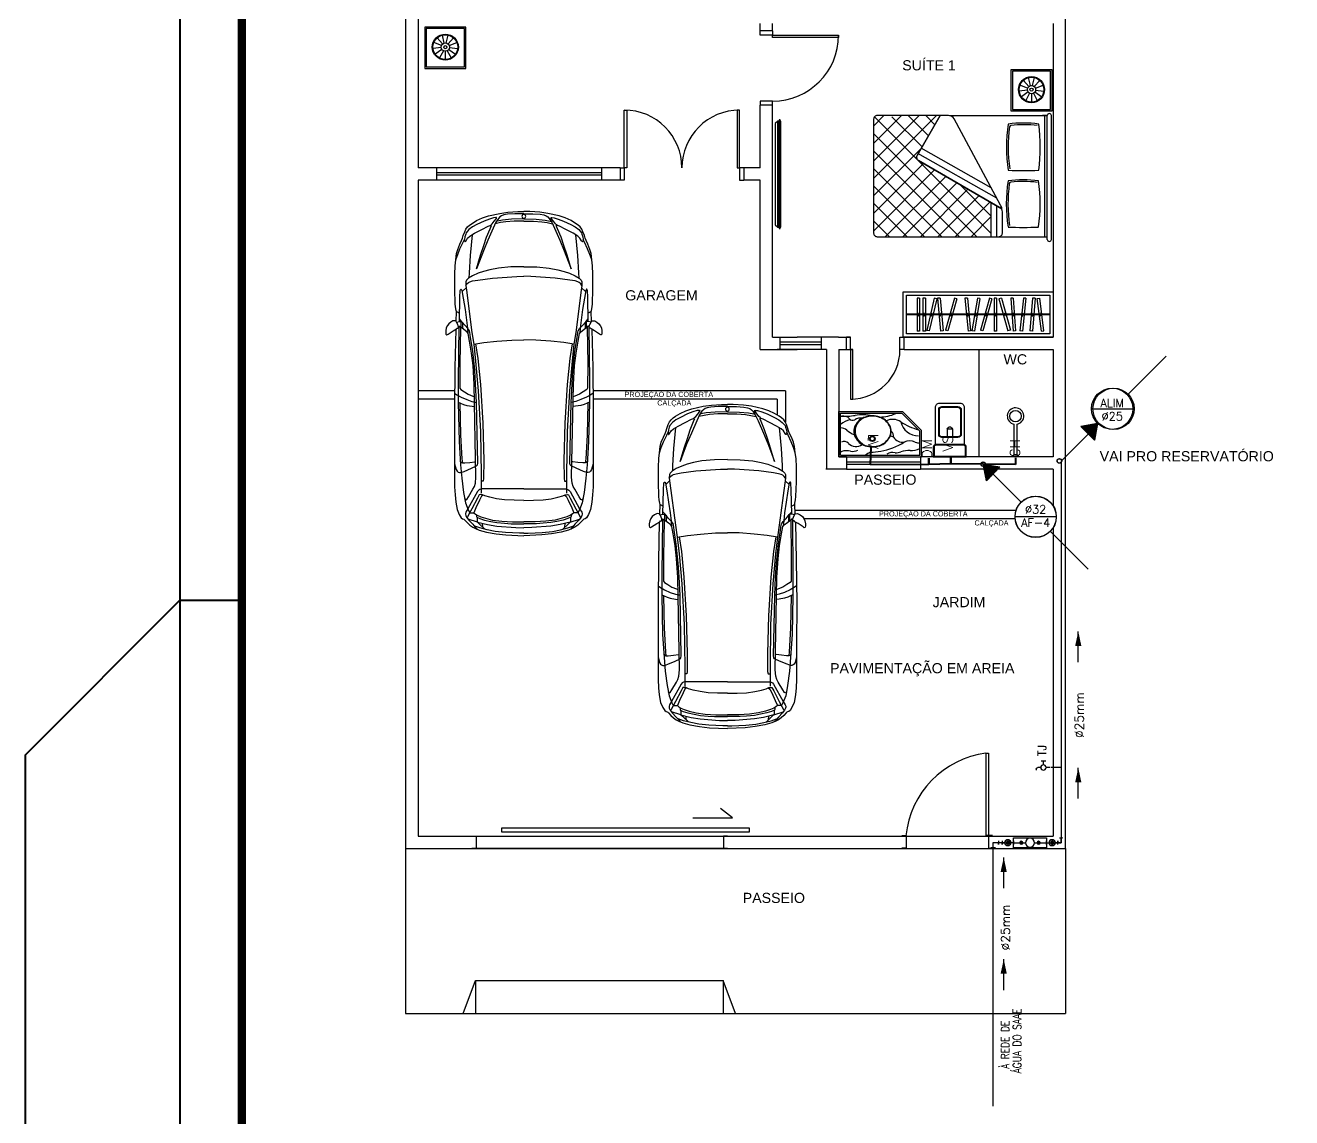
# Model space of a CAD drawing. Header units: millimetres. Extents: x 4595 to 4915, y 2085 to 2243.
# Drawn here: x 4701.92 to 4717.28, y 2183.86 to 2197.1 of the extents above; entities that cross this region are included whole.
import ezdxf
from ezdxf.enums import TextEntityAlignment as Align

# ---------------------------------------------------------------- set-up
doc = ezdxf.new("R2010")
doc.units = ezdxf.units.MM
doc.header["$LTSCALE"] = 0.8
for name, color, linetype in [('02', 2, 'Continuous'), ('CONEXAO_AG_FRIA', 3, 'Continuous'), ('CONEXAO_ESGOTO', 7, 'Continuous'), ('CONEXÃO_HIDRÁULICA', 2, 'Continuous'), ('DIVERSOS', 4, 'Continuous'), ('HATCH', 8, 'Continuous'), ('MOVEIS', 7, 'Continuous'), ('parede', 2, 'Continuous'), ('PORTAS', 3, 'Continuous'), ('SIMBOLOS_AGUA', 3, 'Continuous'), ('texto pequeno', 3, 'Continuous'), ('TEXTO2', 3, 'Continuous'), ('TUBULAÇÃO_HIDRÁULICA', 5, 'Continuous'), ('TXT_0', 7, 'Continuous')]:
    doc.layers.add(name, color=color, linetype=linetype)
doc.styles.add('ADITIVOCAD', font='ROMANS.shx')
doc.styles.add('ROMANS', font='romans', dxfattribs={"height": 0.1})
doc.styles.add('SANSSERIF', font='sas_____.pfb', dxfattribs={"height": 1})
doc.styles.get("Standard").update_dxf_attribs({"font": 'txt.shx', "height": 0.12})

# ---------------------------------------------------------------- blocks, each defined once
blk = doc.blocks.new('top')
for points in [[(1325, 824), (1323, 846), (1324, 860), (1338, 884), (1359, 910), (1382, 927), (1410, 940), (1446, 947), (1473, 947), (1486, 944), (1493, 938), (1495, 932), (1484, 918), (1445, 857), (1421, 817), (1412, 810), (1411, 799), (1408, 796), (1399, 793), (1385, 795), (1367, 802), (1339, 815), (1325, 824)], [(586, 823), (509, 815), (457, 801), (396, 776), (351, 755), (321, 742), (291, 734), (244, 717), (212, 702), (186, 683), (163, 658), (142, 628), (109, 573), (76, 503), (52, 430), (22, 292), (8, 194), (0, 72), (0, 0)], [(1331, 820), (1211, 816), (1197, 819), (1155, 828), (1117, 832), (939, 837), (759, 837), (655, 833), (586, 823), (521, 802), (451, 774), (371, 736), (336, 719), (363, 715), (365, 710), (352, 701), (320, 681), (296, 654), (262, 597), (217, 511), (178, 434), (168, 410), (159, 397), (147, 383), (117, 360), (83, 332), (78, 331), (70, 333), (72, 340), (74, 366), (91, 417), (115, 482), (156, 570), (186, 623), (218, 666), (255, 699), (275, 705), (306, 715), (336, 719)], [(1330, 782), (1035, 775), (956, 770), (941, 765), (941, 759), (955, 751), (1047, 734), (1186, 712), (1314, 694), (1411, 683)], [(1211, 816), (1232, 780)], [(3058, 839), (3127, 822), (3147, 810), (3158, 797), (3163, 782), (3163, 764), (3150, 723), (3112, 633), (3083, 572), (3070, 563), (3049, 559), (2315, 574), (2089, 585), (1924, 596), (1693, 620), (1524, 645), (1461, 653), (1445, 659), (1418, 677), (1381, 712), (1336, 750), (1300, 781)], [(1339, 815), (1330, 782), (1333, 759)], [(1388, 788), (2056, 795), (2315, 795), (2787, 785), (3068, 766), (3233, 753), (3407, 731), (3532, 707), (3617, 674), (3651, 656), (3651, 606)], [(1388, 794), (1389, 778), (1393, 774), (1406, 768)], [(3484, 716), (3493, 709), (3495, 700), (3491, 692), (3459, 672), (3365, 617), (3333, 599), (3293, 588), (3218, 580), (2097, 601), (1867, 616), (1715, 634), (1569, 657), (1478, 674), (1460, 687), (1426, 732), (1406, 759), (1406, 768), (1844, 775), (2141, 774), (2157, 763), (2184, 720), (2214, 673), (2237, 618), (2244, 599)], [(1427, 826), (1890, 835), (2404, 841), (2914, 839), (3336, 839), (3434, 834), (3521, 826), (3612, 809), (3673, 783), (3711, 760), (3724, 744), (3727, 729), (3731, 722), (3739, 714), (3772, 684), (3801, 653), (3825, 619), (3841, 588), (3861, 540), (3886, 454), (3906, 337), (3920, 217), (3930, 0)], [(2199, 839), (2220, 811), (2249, 761), (2278, 693), (2300, 630), (2310, 590), (2315, 574)], [(2308, 795), (2322, 766), (2337, 732), (2349, 692), (2360, 627), (2363, 596)], [(2318, 775), (2711, 766), (2998, 750), (3047, 745)], [(3031, 768), (3042, 757), (3047, 745), (3047, 717), (3040, 655), (3032, 593), (3030, 584)], [(281, 628), (533, 652), (740, 664), (805, 666)], [(668, 0), (671, 156), (684, 308), (704, 411), (725, 489), (747, 552), (777, 621), (808, 671), (832, 695), (849, 703), (894, 704), (953, 697), (1464, 630), (1608, 608), (1588, 484), (1572, 326), (1557, 144), (1555, 0)], [(894, 704), (875, 690), (858, 671), (849, 653), (840, 621), (830, 559), (806, 381), (785, 85), (783, 0)], [(924, 700), (970, 748)], [(1406, 759), (1326, 759)], [(1344, 743), (1417, 743)], [(1411, 683), (1473, 678)], [(3362, 0), (3362, 515), (3367, 533), (3375, 547), (3393, 561), (3603, 677), (3643, 702), (3658, 707), (3668, 707), (3683, 705), (3706, 694), (3737, 669), (3790, 620), (3820, 594), (3839, 578), (3849, 569)], [(3501, 0), (3500, 118), (3495, 233), (3482, 331), (3462, 414), (3447, 471), (3432, 503), (3430, 528), (3433, 541), (3473, 562), (3603, 629), (3660, 661), (3698, 680), (3714, 688)], [(3763, 563), (3728, 676)], [(25, 0), (26, 110), (32, 200), (39, 244), (50, 271), (64, 291), (83, 308), (127, 339), (200, 372), (347, 437), (475, 490), (601, 539), (692, 572), (528, 524), (412, 485), (308, 451), (207, 409), (169, 393)], [(1604, 586), (1782, 558), (2094, 526), (2563, 499), (3018, 486), (3236, 488), (3267, 493), (3267, 517)], [(1608, 608), (1811, 585), (2174, 552), (2667, 524), (3185, 517), (3415, 517)], [(3436, 495), (3450, 514), (3498, 538), (3590, 581), (3651, 606), (3666, 587), (3682, 564), (3700, 522), (3718, 464), (3739, 378), (3753, 268), (3762, 138), (3762, 0)], [(3674, 576), (3698, 574), (3705, 571), (3722, 535), (3740, 478), (3755, 402), (3770, 327), (3779, 233), (3784, 155), (3784, 0)], [(3707, 566), (3748, 566), (3763, 563), (3781, 545), (3849, 473)], [(3763, 563), (3795, 440), (3812, 328), (3830, 96), (3832, 0)], [(3824, 499), (3779, 501)], [(3897, 0), (3897, 54), (3890, 224), (3877, 346), (3856, 444), (3834, 532), (3813, 595), (3810, 603)], [(88, 0), (93, 149), (103, 258), (114, 320), (119, 334)], [(114, 0), (115, 116), (122, 218), (132, 283), (147, 348)], [(586, -823), (509, -815), (457, -801), (396, -776), (351, -755), (321, -742), (291, -734), (244, -717), (212, -702), (186, -683), (163, -658), (142, -628), (109, -573), (76, -503), (52, -430), (22, -292), (8, -194), (0, -72), (0, 0)], [(25, 0), (26, -110), (32, -200), (39, -244), (50, -271), (64, -291), (83, -308), (127, -339), (200, -372), (347, -437), (475, -490), (601, -539), (692, -572), (528, -524), (412, -485), (308, -451), (207, -409), (169, -393)], [(88, 0), (93, -149), (103, -258), (114, -320), (119, -334)], [(114, 0), (115, -116), (122, -218), (132, -283), (147, -348)], [(668, 0), (671, -156), (684, -308), (704, -411), (725, -489), (747, -552), (777, -621), (808, -671), (832, -695), (849, -703), (894, -704), (953, -697), (1464, -630), (1608, -608), (1588, -484), (1572, -326), (1557, -144), (1555, 0)], [(894, -704), (875, -690), (858, -671), (849, -653), (840, -621), (830, -559), (806, -381), (785, -85), (783, 0)], [(1427, -826), (1890, -835), (2404, -841), (2914, -839), (3336, -839), (3434, -834), (3521, -826), (3612, -809), (3673, -783), (3711, -760), (3724, -744), (3727, -729), (3731, -722), (3739, -714), (3772, -684), (3801, -653), (3825, -619), (3841, -588), (3861, -540), (3886, -454), (3906, -337), (3920, -217), (3930, 0)], [(3362, 0), (3362, -515), (3367, -533), (3375, -547), (3393, -561), (3603, -677), (3643, -702), (3658, -707), (3668, -707), (3683, -705), (3706, -694), (3737, -669), (3790, -620), (3820, -594), (3839, -578), (3849, -569)], [(3501, 0), (3500, -118), (3495, -233), (3482, -331), (3462, -414), (3447, -471), (3432, -503), (3430, -528), (3433, -541), (3473, -562), (3603, -629), (3660, -661), (3698, -680), (3714, -688)], [(3436, -495), (3450, -514), (3498, -538), (3590, -581), (3651, -606), (3666, -587), (3682, -564), (3700, -522), (3718, -464), (3739, -378), (3753, -268), (3762, -138), (3762, 0)], [(3674, -576), (3698, -574), (3705, -571), (3722, -535), (3740, -478), (3755, -402), (3770, -327), (3779, -233), (3784, -155), (3784, 0)], [(3763, -563), (3795, -440), (3812, -328), (3830, -96), (3832, 0)], [(3897, 0), (3897, -54), (3890, -224), (3877, -346), (3856, -444), (3834, -532), (3813, -595), (3810, -603)], [(1331, -820), (1211, -816), (1197, -819), (1155, -828), (1117, -832), (939, -837), (759, -837), (655, -833), (586, -823), (521, -802), (451, -774), (371, -736), (336, -719), (363, -715), (365, -710), (352, -701), (320, -681), (296, -654), (262, -597), (217, -511), (178, -434), (168, -410), (159, -397), (147, -383), (117, -360), (83, -332), (78, -331), (70, -333), (72, -340), (74, -366), (91, -417), (115, -482), (156, -570), (186, -623), (218, -666), (255, -699), (275, -705), (306, -715), (336, -719)], [(3058, -839), (3127, -822), (3147, -810), (3158, -797), (3163, -782), (3163, -764), (3150, -723), (3112, -633), (3083, -572), (3070, -563), (3049, -559), (2315, -574), (2089, -585), (1924, -596), (1693, -620), (1524, -645), (1461, -653), (1445, -659), (1418, -677), (1381, -712), (1336, -750), (1300, -781)], [(1388, -788), (2056, -795), (2315, -795), (2787, -785), (3068, -766), (3233, -753), (3407, -731), (3532, -707), (3617, -674), (3651, -656), (3651, -606)], [(3484, -716), (3493, -709), (3495, -700), (3491, -692), (3459, -672), (3365, -617), (3333, -599), (3293, -588), (3218, -580), (2097, -601), (1867, -616), (1715, -634), (1569, -657), (1478, -674), (1460, -687), (1426, -732), (1406, -759), (1406, -768), (1844, -775), (2141, -774), (2157, -763), (2184, -720), (2214, -673), (2237, -618), (2244, -599)], [(1604, -586), (1782, -558), (2094, -526), (2563, -499), (3018, -486), (3236, -488), (3267, -493), (3267, -517)], [(1608, -608), (1811, -585), (2174, -552), (2667, -524), (3185, -517), (3415, -517)], [(2199, -839), (2220, -811), (2249, -761), (2278, -693), (2300, -630), (2310, -590), (2315, -574)], [(2308, -795), (2322, -766), (2337, -732), (2349, -692), (2360, -627), (2363, -596)], [(3031, -768), (3042, -757), (3047, -745), (3047, -717), (3040, -655), (3032, -593), (3030, -584)], [(3707, -566), (3748, -566), (3763, -563), (3781, -545), (3849, -473)], [(3763, -563), (3728, -676)], [(3824, -499), (3779, -501)], [(281, -628), (533, -652), (740, -664), (805, -666)], [(924, -700), (970, -748)], [(1330, -782), (1035, -775), (956, -770), (941, -765), (941, -759), (955, -751), (1047, -734), (1186, -712), (1314, -694), (1411, -683)], [(1406, -759), (1326, -759)], [(1339, -815), (1330, -782), (1333, -759)], [(1344, -743), (1417, -743)], [(1388, -794), (1389, -778), (1393, -774), (1406, -768)], [(1411, -683), (1473, -678)], [(2318, -775), (2711, -766), (2998, -750), (3047, -745)], [(1211, -816), (1232, -780)], [(1325, -824), (1323, -846), (1324, -860), (1338, -884), (1359, -910), (1382, -927), (1410, -940), (1446, -947), (1473, -947), (1486, -944), (1493, -938), (1495, -932), (1484, -918), (1445, -857), (1421, -817), (1412, -810), (1411, -799), (1408, -796), (1399, -793), (1385, -795), (1367, -802), (1339, -815), (1325, -824)]]:
    blk.add_lwpolyline(points)
for start, end in [(0, 180), (180, 0)]:
    blk.add_arc((57, 0), 23.5, start, end)
blk = doc.blocks.new('Adh_cx_j90c')
h = blk.add_hatch()
h.set_pattern_fill('_U', color=256, scale=0.003, angle=45, style=0, double=1)
h.set_pattern_definition([(45, (-6.0733674, -5.0413484), (-0.0021213203, 0.0021213203), []), (135, (-6.0733674, -5.0413484), (-0.0021213203, -0.0021213203), [])])
h.paths.add_polyline_path([(-0.017, 0, 1), (0.017, 0, 1)])
blk.add_lwpolyline([(-0.068, 0.022), (-0.068, -0.023), (-0.068, 0), (-0.036, 0)])
for radius in [0.0359, 0.017]:
    blk.add_circle((0, 0), radius)
blk = doc.blocks.new('Adh_cx_j90b')
blk.add_lwpolyline([(-0.068, 0.022), (-0.068, -0.022), (-0.068, 0), (-0.006, 0)])
blk.add_circle((0, 0), 0.0359)
blk = doc.blocks.new('ADH_HIDROM2')
h = blk.add_hatch(color=256)
edge = h.paths.add_edge_path()
edge.add_arc((-0.112, -0.001), 0.0185, 0, 360)
h = blk.add_hatch(color=256)
edge = h.paths.add_edge_path()
edge.add_arc((0.098, -0.001), 0.0185, 0, 360)
for p, q in [((-0.207, -0.001), (-0.061, -0.001)), ((0.047, -0.001), (0.193, -0.001))]:
    blk.add_line(p, q)
blk.add_lwpolyline([(-0.207, -0.061), (0.193, -0.061), (0.193, 0.059), (-0.207, 0.059)], close=True)
for centre, radius in [((-0.112, -0.001), 0.0185), ((-0.007, -0.001), 0.0539), ((0.098, -0.001), 0.0185)]:
    blk.add_circle(centre, radius)
blk = doc.blocks.new('Adh_hiutiliz')
blk.add_line((0, 0), (0.12, 0))
at = {"flags": 8}
blk.add_attdef('$N', text='', height=0.09, dxfattribs=at).set_placement((0.226, 0.042), align=Align.MIDDLE)
blk = doc.blocks.new('ADH_TOR_PRE')
for p, q in [((-0.028, 0.078), (0.028, 0.078)), ((0, 0.032), (0, 0.078)), ((-0.078, 0), (-0.032, 0)), ((0.032, 0), (0.067, 0)), ((0.088, -0.022), (0.088, -0.032))]:
    blk.add_line(p, q)
blk.add_circle((0, 0), 0.0323)
blk.add_arc((0.067, -0.022), 0.0217, 359.6876, 88.1133)
blk = doc.blocks.new('Adh_BalaoAf')
for p, q in [((0, 0), (0.65, 0)), ((1.8, 0), (1.15, 0))]:
    blk.add_line(p, q)
blk.add_circle((0.9, 0), 0.25)
blk = doc.blocks.new('Adh_Afn')
blk.add_line((-0.25, 0), (0.25, 0))
blk.add_circle((0, 0), 0.25)
at = {"flags": 8}
for tag, p in [('$AF', (0, 0.07)), ('$DIAM', (0, -0.091))]:
    blk.add_attdef(tag, text='', height=0.1, dxfattribs=at).set_placement(p, align=Align.MIDDLE)
blk = doc.blocks.new('Adh_hicol0')
for radius in [0.559, 0.515]:
    blk.add_circle((0, 0), radius)

msp = doc.modelspace()

# ---------------------------------------------------------------- hatches: boundary and pattern name
at = {"layer": 'HATCH'}
h = msp.add_hatch(dxfattribs=at)
h.set_pattern_fill('LINE,_O', color=256, scale=0.001, angle=157.2881)
h.set_pattern_definition([(157.28811485, (6948.3236153, 2329.123307), (-0.0012258592473, -0.002928804211), [])])
h.paths.add_polyline_path([(4714.724, 2192.241), (4714.887, 2192.075), (4714.926, 2192.277)])
h = msp.add_hatch(dxfattribs=at)
h.set_pattern_fill('LINE,_O', color=256, scale=0.001, angle=68.4888)
h.set_pattern_definition([(68.48882318, (4897.358488, -38.10955), (-0.002953848728, 0.001164217631), [])])
h.paths.add_polyline_path([(4713.579, 2191.581), (4713.742, 2191.748), (4713.539, 2191.782)])

# ---------------------------------------------------------------- linework, layer by layer
for p, q in [((4711.79, 2191.871), (4711.79, 2192.421)), ((4711.79, 2192.421), (4712.56, 2192.421)), ((4711.81, 2192.401), (4712.552, 2192.401)), ((4711.81, 2191.891), (4711.81, 2192.401)), ((4712.552, 2192.401), (4712.77, 2192.183)), ((4712.56, 2192.421), (4712.79, 2192.191)), ((4712.77, 2191.891), (4712.77, 2192.183)), ((4712.79, 2191.871), (4712.79, 2192.191)), ((4713.915, 2191.901), (4713.915, 2192.266)), ((4713.945, 2192.266), (4713.945, 2191.901)), ((4711.81, 2191.891), (4712.77, 2191.891)), ((4713.885, 2191.871), (4713.915, 2191.901)), ((4713.915, 2191.901), (4713.945, 2191.901)), ((4713.945, 2191.901), (4713.975, 2191.871)), ((4711.79, 2191.871), (4712.79, 2191.871)), ((4713.975, 2191.871), (4713.885, 2191.871))]:
    msp.add_line(p, q)
msp.add_lwpolyline([(4712.959, 2192.021), (4712.959, 2192.471, -0.414214), (4713.009, 2192.521), (4713.259, 2192.521, -0.414214), (4713.309, 2192.471), (4713.309, 2192.02)], format="xyb")
for points in [[(4712.196, 2191.991, 0.083485), (4712.284, 2192.006, 0.090959), (4712.356, 2192.046, 0.104004), (4712.406, 2192.11, 0.115577), (4712.422, 2192.18, 0.115577), (4712.406, 2192.251, 0.104004), (4712.356, 2192.314, 0.090959), (4712.284, 2192.354, 0.083485), (4712.196, 2192.369, 0.083485), (4712.108, 2192.354, 0.090959), (4712.036, 2192.314, 0.104004), (4711.987, 2192.251, 0.115577), (4711.97, 2192.18, 0.115577), (4711.987, 2192.11, 0.104004), (4712.036, 2192.046, 0.090959), (4712.108, 2192.006, 0.083485)], [(4712.196, 2191.995, 0.083485), (4712.283, 2192.01, 0.090959), (4712.353, 2192.05, 0.104004), (4712.402, 2192.111, 0.115577), (4712.418, 2192.18, 0.115577), (4712.402, 2192.249, 0.104004), (4712.353, 2192.31, 0.090959), (4712.283, 2192.35, 0.083485), (4712.196, 2192.365, 0.083485), (4712.109, 2192.35, 0.090959), (4712.039, 2192.31, 0.104004), (4711.99, 2192.249, 0.115577), (4711.974, 2192.18, 0.115577), (4711.99, 2192.111, 0.104004), (4712.039, 2192.05, 0.090959), (4712.109, 2192.01, 0.083485)], [(4713.273, 2192.146, -0.414214), (4713.233, 2192.106), (4713.039, 2192.106, -0.414214), (4712.999, 2192.146), (4712.999, 2192.441, -0.414214), (4713.039, 2192.481), (4713.233, 2192.481, -0.414214), (4713.273, 2192.441)], [(4713.264, 2192.146, -0.414214), (4713.233, 2192.114), (4713.039, 2192.114, -0.414214), (4713.008, 2192.146), (4713.008, 2192.441, -0.414214), (4713.039, 2192.472), (4713.233, 2192.472, -0.414214), (4713.264, 2192.441)], [(4712.964, 2192.021, 0.414214), (4712.934, 2191.991), (4712.934, 2191.871), (4713.334, 2191.871), (4713.334, 2191.991, 0.414214), (4713.304, 2192.021)], [(4712.964, 2192.011, 0.414214), (4712.944, 2191.991), (4712.944, 2191.881), (4713.324, 2191.881), (4713.324, 2191.991, 0.414214), (4713.304, 2192.011)]]:
    msp.add_lwpolyline(points, format="xyb", close=True)
msp.add_lwpolyline([(4713.17, 2192.114), (4713.17, 2192.208), (4713.1, 2192.208), (4713.1, 2192.114)])
for centre, radius in [((4713.931, 2192.365), 0.07), ((4712.195, 2192.091), 0.0339), ((4712.195, 2192.091), 0.025)]:
    msp.add_circle(centre, radius)
for centre, radius, start, end in [((4711.846, 2193.267), 0.904, 267.7229, 278.9638), ((4711.845, 2192.273), 0.0926, 41.3487, 101.8141), ((4711.956, 2192.37), 0.0556, 221.3487, 297.4318), ((4712.05, 2192.217), 0.125, 78.9955, 123.3333), ((4712.077, 2191.799), 0.582, 78.2401, 98.9638), ((4712.289, 2192.788), 0.434, 269.3247, 295.8903), ((4712.55, 2192.251), 0.162, 113.3641, 115.8903), ((4713.931, 2192.365), 0.1, 278.109, 260.8544), ((4712.01, 2192.034), 0.303, 106.3243, 131.3792), ((4711.811, 2192.105), 0.117, 49.9343, 90.2724), ((4712.149, 2192.507), 0.408, 229.9343, 244.0853), ((4712.441, 2192.15), 0.176, 56.1908, 116.2902), ((4712.388, 2192.126), 0.0641, 344.5869, 58.1135), ((4712.928, 2192.878), 0.7, 236.1908, 255.5369), ((4712.754, 2192.348), 0.222, 193.7216, 269.9715), ((4713.135, 2192.192), 0.0388, 24.3951, 155.6049), ((4711.854, 2191.985), 0.0713, 44.7702, 118.1843), ((4711.996, 2192.125), 0.128, 224.7702, 306.3582), ((4712.153, 2192.748), 0.821, 280.1922, 301.4107), ((4712.408, 2192.06), 0.0639, 49.2661, 86.8336), ((4712.57, 2192.195), 0.148, 215.7175, 274.1895), ((4712.65, 2191.903), 0.161, 66.126, 115.6626), ((4712.772, 2192.178), 0.14, 246.126, 269.1113), ((4711.774, 2192.103), 0.174, 281.75, 286.3843), ((4711.886, 2191.725), 0.22, 78.1029, 106.3843), ((4711.959, 2192.072), 0.135, 258.1029, 296.1994), ((4712.248, 2191.728), 0.213, 111.0015, 130.4729), ((4712.151, 2192.757), 0.83, 271.4321, 280.1922), ((4712.439, 2191.808), 0.117, 74.3079, 124.9939), ((4712.478, 2192.111), 0.19, 267.9474, 289.2677), ((4712.641, 2191.645), 0.304, 87.8834, 109.2677), ((4712.662, 2192.218), 0.27, 267.8834, 293.5615)]:
    msp.add_arc(centre, radius, start, end)
for points in [[(4712.048, 2192.323), (4712.055, 2192.311), (4712.068, 2192.336), (4712.07, 2192.324)], [(4712.068, 2192.336), (4712.07, 2192.324), (4712.079, 2192.342), (4712.08, 2192.332)], [(4712.079, 2192.342), (4712.08, 2192.332), (4712.093, 2192.348), (4712.086, 2192.337)], [(4712.093, 2192.348), (4712.086, 2192.337), (4712.108, 2192.354), (4712.095, 2192.344)], [(4711.97, 2192.182), (4711.995, 2192.176), (4711.971, 2192.195), (4711.995, 2192.185)], [(4711.971, 2192.168), (4711.996, 2192.168), (4711.97, 2192.182), (4711.995, 2192.176)], [(4711.971, 2192.195), (4711.995, 2192.185), (4711.972, 2192.205), (4711.995, 2192.194)], [(4711.972, 2192.205), (4711.995, 2192.194), (4711.976, 2192.223), (4711.997, 2192.211)], [(4711.976, 2192.223), (4711.997, 2192.211), (4711.98, 2192.235), (4712.001, 2192.226)], [(4711.98, 2192.235), (4712.001, 2192.226), (4711.987, 2192.251), (4712.005, 2192.239)], [(4711.987, 2192.251), (4712.005, 2192.239), (4711.995, 2192.266), (4712.011, 2192.253)], [(4711.995, 2192.266), (4712.011, 2192.253), (4712.008, 2192.284), (4712.024, 2192.275)], [(4712.008, 2192.284), (4712.024, 2192.275), (4712.021, 2192.299), (4712.03, 2192.284)], [(4712.021, 2192.299), (4712.03, 2192.284), (4712.033, 2192.311), (4712.041, 2192.298)], [(4712.033, 2192.311), (4712.041, 2192.298), (4712.048, 2192.323), (4712.055, 2192.311)], [(4711.971, 2192.16), (4711.997, 2192.157), (4711.971, 2192.168), (4711.996, 2192.168)], [(4711.975, 2192.142), (4712.001, 2192.14), (4711.971, 2192.159), (4711.998, 2192.155)], [(4711.979, 2192.127), (4712.003, 2192.133), (4711.975, 2192.142), (4712.001, 2192.14)], [(4711.988, 2192.107), (4712.006, 2192.125), (4711.979, 2192.127), (4712.003, 2192.133)], [(4711.996, 2192.092), (4712.011, 2192.114), (4711.988, 2192.107), (4712.006, 2192.125)], [(4712.008, 2192.076), (4712.012, 2192.112), (4711.996, 2192.092), (4712.011, 2192.114)], [(4712.02, 2192.061), (4712.021, 2192.095), (4712.008, 2192.076), (4712.012, 2192.112)], [(4712.033, 2192.049), (4712.03, 2192.082), (4712.02, 2192.061), (4712.021, 2192.095)], [(4712.047, 2192.038), (4712.038, 2192.073), (4712.033, 2192.049), (4712.03, 2192.082)], [(4712.053, 2192.034), (4712.047, 2192.063), (4712.047, 2192.038), (4712.038, 2192.073)], [(4712.064, 2192.027), (4712.053, 2192.057), (4712.053, 2192.034), (4712.047, 2192.063)], [(4712.075, 2192.02), (4712.063, 2192.048), (4712.064, 2192.027), (4712.053, 2192.057)], [(4712.086, 2192.015), (4712.074, 2192.039), (4712.075, 2192.02), (4712.063, 2192.048)], [(4712.116, 2192.004), (4712.083, 2192.032), (4712.086, 2192.015), (4712.074, 2192.039)], [(4712.087, 2192.015), (4712.116, 2192.004), (4712.086, 2192.015), (4712.115, 2192.004)], [(4712.086, 2192.015), (4712.115, 2192.004), (4712.116, 2192.004), (4712.118, 2192.003)]]:
    msp.add_solid(points)
at = {"layer": '02', "color": 5, "lineweight": 40}
for p, q in [((4712.172, 2191.774), (4712.179, 2191.992)), ((4712.878, 2191.778), (4712.172, 2191.774)), ((4712.878, 2191.778), (4712.878, 2191.856)), ((4712.878, 2191.856), (4712.878, 2191.778)), ((4713.148, 2191.785), (4712.878, 2191.778)), ((4713.148, 2191.785), (4713.148, 2191.871)), ((4713.148, 2191.871), (4713.148, 2191.785)), ((4713.931, 2191.78), (4713.148, 2191.785)), ((4713.931, 2191.86), (4713.931, 2191.78))]:
    msp.add_line(p, q, dxfattribs=at)
at = {"layer": '02', "lineweight": 40}
msp.add_lwpolyline([(4703.8, 2168.757), (4765, 2168.757), (4765, 2213.307), (4703.8, 2213.307)], close=True, dxfattribs=at)
at = {"layer": '02', "lineweight": 40, "const_width": 0.1}
msp.add_lwpolyline([(4704.55, 2169.507), (4764.25, 2169.507), (4764.25, 2212.557), (4704.55, 2212.557)], close=True, dxfattribs=at)
at = {"layer": '02', "lineweight": 40}
msp.add_lwpolyline([(4703.8, 2168.757), (4701.925, 2168.757), (4701.925, 2188.257), (4703.8, 2190.132), (4704.55, 2190.132)], dxfattribs=at)
at = {"layer": 'CONEXAO_ESGOTO'}
for p, q in [((4714.692, 2189.381), (4714.692, 2189.755)), ((4714.692, 2187.727), (4714.692, 2188.101)), ((4713.788, 2186.64), (4713.788, 2187.014)), ((4713.788, 2185.405), (4713.788, 2185.78))]:
    msp.add_line(p, q, dxfattribs=at)
for points in [[(4714.692, 2189.755), (4714.729, 2189.579), (4714.654, 2189.579)], [(4714.692, 2188.101), (4714.729, 2187.925), (4714.654, 2187.925)], [(4713.788, 2187.014), (4713.825, 2186.838), (4713.75, 2186.838)], [(4713.788, 2185.78), (4713.825, 2185.604), (4713.75, 2185.604)]]:
    msp.add_solid(points, dxfattribs=at)
at = {"layer": 'CONEXÃO_HIDRÁULICA'}
msp.add_lwpolyline([(4713.725, 2187.215), (4713.725, 2187.17), (4713.725, 2187.193), (4713.657, 2187.193), (4713.657, 2187.115)], dxfattribs=at)
at = {"layer": 'DIVERSOS'}
for p, q in [((4714.926, 2192.277), (4714.887, 2192.075)), ((4713.539, 2191.782), (4713.742, 2191.748))]:
    msp.add_line(p, q, dxfattribs=at)
for points in [[(4714.926, 2192.277), (4714.724, 2192.241), (4714.887, 2192.075)], [(4713.539, 2191.782), (4713.579, 2191.581), (4713.742, 2191.748)]]:
    msp.add_lwpolyline(points, dxfattribs=at)
at = {"layer": 'MOVEIS'}
for p, q in [((4714.078, 2196.341), (4713.985, 2196.377)), ((4714.092, 2196.361), (4714.026, 2196.436)), ((4714.113, 2196.372), (4714.089, 2196.469)), ((4714.137, 2196.372), (4714.161, 2196.469)), ((4714.158, 2196.361), (4714.224, 2196.436)), ((4714.172, 2196.341), (4714.265, 2196.377)), ((4714.075, 2196.317), (4713.976, 2196.305)), ((4714.084, 2196.295), (4714.002, 2196.238)), ((4714.102, 2196.279), (4714.055, 2196.191)), ((4714.125, 2196.273), (4714.125, 2196.173)), ((4714.148, 2196.279), (4714.195, 2196.191)), ((4714.166, 2196.295), (4714.248, 2196.238)), ((4714.175, 2196.317), (4714.274, 2196.305)), ((4712.761, 2196.009), (4712.21, 2195.458)), ((4712.973, 2196.009), (4712.21, 2195.246)), ((4712.336, 2196.009), (4712.21, 2195.882)), ((4712.549, 2196.009), (4712.21, 2195.67)), ((4712.222, 2195.993), (4713.636, 2194.579)), ((4712.433, 2195.995), (4712.798, 2195.629)), ((4712.631, 2196.009), (4712.876, 2195.763)), ((4712.843, 2196.009), (4712.954, 2195.897)), ((4713.131, 2196.008), (4714.316, 2196.008)), ((4714.316, 2196.008), (4714.256, 2196.008)), ((4714.286, 2194.538), (4714.286, 2196.008)), ((4714.316, 2194.508), (4714.316, 2196.008)), ((4714.366, 2194.508), (4714.366, 2196.008)), ((4712.21, 2195.793), (4713.463, 2194.54)), ((4712.787, 2195.611), (4712.21, 2195.034)), ((4712.21, 2195.581), (4713.251, 2194.54)), ((4712.816, 2195.427), (4712.21, 2194.821)), ((4712.21, 2195.369), (4713.039, 2194.54)), ((4712.95, 2195.35), (4712.21, 2194.609)), ((4713.085, 2195.272), (4712.352, 2194.54)), ((4712.21, 2195.157), (4712.827, 2194.54)), ((4713.219, 2195.195), (4712.564, 2194.54)), ((4713.354, 2195.117), (4712.777, 2194.54)), ((4713.251, 2195.176), (4713.636, 2194.791)), ((4712.21, 2194.945), (4712.615, 2194.54)), ((4713.488, 2195.039), (4712.989, 2194.54)), ((4713.623, 2194.962), (4713.201, 2194.54)), ((4712.21, 2194.733), (4712.403, 2194.54)), ((4713.636, 2194.784), (4713.391, 2194.54)), ((4713.718, 2194.538), (4714.316, 2194.538))]:
    msp.add_line(p, q, dxfattribs=at)
for points in [[(4713.875, 2196.565), (4713.875, 2196.065), (4714.375, 2196.065), (4714.375, 2196.565)], [(4713.894, 2196.547), (4713.894, 2196.084), (4714.356, 2196.084), (4714.356, 2196.547)]]:
    msp.add_lwpolyline(points, close=True, dxfattribs=at)
at = {"layer": 'MOVEIS', "linetype": 'Continuous'}
for points in [[(4713.766, 2194.879), (4712.753, 2195.464, -0.415665), (4712.737, 2195.525), (4713.019, 2196.009), (4712.444, 2196.009), (4712.255, 2196.009, 0.414214), (4712.21, 2195.964), (4712.21, 2194.585, 0.414214), (4712.255, 2194.54), (4712.444, 2194.54), (4713.726, 2194.54, 0.414214), (4713.771, 2194.585), (4713.771, 2194.84, 0.055363)], [(4713.019, 2196.009), (4712.737, 2195.525, 0.415665), (4712.753, 2195.464), (4713.766, 2194.879, 0.068584), (4713.749, 2194.924), (4713.185, 2195.969, 0.275591), (4713.119, 2196.009)]]:
    msp.add_lwpolyline(points, format="xyb", close=True, dxfattribs=at)
for points in [[(4713.636, 2195.132), (4712.787, 2195.615)], [(4713.703, 2195.008), (4712.748, 2195.548)], [(4713.636, 2194.542), (4713.636, 2194.952)], [(4713.703, 2194.54), (4713.703, 2194.913)]]:
    msp.add_lwpolyline(points, dxfattribs=at)
at = {"layer": 'MOVEIS'}
for radius in [0.158, 0.15, 0.05, 0.019]:
    msp.add_circle((4714.125, 2196.323), radius, dxfattribs=at)
for centre, radius, start, end in [((4714.341, 2196.008), 0.025, 0, 180), ((4715.665, 2195.626), 1.844, 171.2758, 188.7242), ((4715.665, 2195.626), 1.824, 172.2329, 188.2634), ((4714.027, 2194.556), 1.362, 82.1998, 97.8002), ((4713.878, 2195.869), 0.02, 96.4988, 172.2329), ((4714.027, 2194.556), 1.342, 82.8048, 96.4988), ((4712.183, 2195.626), 2.048, 352.1494, 7.8506), ((4714.027, 2198.859), 3.518, 266.9884, 273.0116), ((4715.663, 2194.938), 1.844, 171.2758, 188.7242), ((4715.663, 2194.938), 1.824, 172.2329, 188.2634), ((4714.025, 2193.868), 1.362, 82.1998, 97.8002), ((4713.875, 2195.182), 0.02, 96.4988, 172.2329), ((4714.025, 2193.868), 1.342, 82.8048, 96.4988), ((4712.181, 2194.938), 2.048, 352.1494, 7.8506), ((4714.025, 2198.171), 3.518, 266.9884, 273.0116), ((4714.341, 2194.508), 0.025, 180, 0)]:
    msp.add_arc(centre, radius, start, end, dxfattribs=at)
at = {"layer": 'parede', "color": 253}
for p, q in [((4706.536, 2212.121), (4706.536, 2187.121)), ((4714.536, 2187.121), (4714.536, 2212.121)), ((4706.686, 2208.971), (4706.686, 2195.375)), ((4710.836, 2197.035), (4710.836, 2197.125)), ((4710.986, 2197.035), (4710.986, 2197.125)), ((4714.386, 2197.125), (4714.386, 2193.321)), ((4706.767, 2197.081), (4706.767, 2196.581)), ((4707.267, 2197.081), (4706.767, 2197.081)), ((4706.786, 2197.063), (4706.786, 2196.6)), ((4707.248, 2197.063), (4706.786, 2197.063)), ((4706.984, 2196.877), (4706.917, 2196.952)), ((4707.005, 2196.888), (4706.981, 2196.985)), ((4707.029, 2196.888), (4707.053, 2196.985)), ((4707.05, 2196.877), (4707.116, 2196.952)), ((4707.248, 2196.6), (4707.248, 2197.063)), ((4707.267, 2196.581), (4707.267, 2197.081)), ((4710.986, 2197.035), (4710.836, 2197.035)), ((4710.836, 2196.985), (4710.836, 2197.035)), ((4710.986, 2196.985), (4710.836, 2196.985)), ((4710.986, 2197.035), (4710.986, 2196.985)), ((4710.986, 2196.985), (4711.786, 2196.985)), ((4710.986, 2196.955), (4710.986, 2196.985)), ((4711.786, 2196.955), (4710.986, 2196.955)), ((4711.786, 2196.985), (4711.786, 2196.955)), ((4706.967, 2196.833), (4706.868, 2196.821)), ((4706.97, 2196.857), (4706.877, 2196.893)), ((4706.976, 2196.811), (4706.893, 2196.754)), ((4706.994, 2196.795), (4706.947, 2196.707)), ((4707.017, 2196.789), (4707.017, 2196.689)), ((4707.04, 2196.795), (4707.087, 2196.707)), ((4707.058, 2196.811), (4707.14, 2196.754)), ((4707.064, 2196.857), (4707.157, 2196.893)), ((4707.066, 2196.833), (4707.166, 2196.821)), ((4706.767, 2196.581), (4707.267, 2196.581)), ((4706.786, 2196.6), (4707.248, 2196.6)), ((4710.986, 2196.185), (4710.836, 2196.185)), ((4710.836, 2196.185), (4710.836, 2196.135)), ((4710.986, 2196.135), (4710.986, 2196.185)), ((4709.186, 2195.375), (4709.186, 2196.075)), ((4709.186, 2196.075), (4709.216, 2196.075)), ((4709.216, 2196.075), (4709.216, 2195.375)), ((4710.586, 2196.075), (4710.556, 2196.075)), ((4710.556, 2196.075), (4710.556, 2195.375)), ((4710.586, 2195.375), (4710.586, 2196.075)), ((4710.836, 2195.375), (4710.836, 2196.135)), ((4710.986, 2196.135), (4710.836, 2196.135)), ((4710.986, 2193.321), (4710.986, 2196.135)), ((4711.049, 2195.943), (4711.018, 2195.913)), ((4711.018, 2195.913), (4711.018, 2194.686)), ((4711.049, 2194.656), (4711.049, 2195.943)), ((4711.064, 2195.943), (4711.049, 2195.943)), ((4711.049, 2195.943), (4711.049, 2194.656)), ((4711.079, 2195.958), (4711.064, 2195.958)), ((4711.064, 2195.958), (4711.064, 2194.64)), ((4711.064, 2194.656), (4711.064, 2195.943)), ((4711.079, 2194.64), (4711.079, 2195.958)), ((4711.084, 2195.943), (4711.079, 2195.943)), ((4711.079, 2195.943), (4711.079, 2194.656)), ((4711.084, 2194.656), (4711.084, 2195.943)), ((4706.911, 2195.375), (4706.686, 2195.375)), ((4706.911, 2195.375), (4706.911, 2195.225)), ((4708.911, 2195.375), (4706.911, 2195.375)), ((4708.911, 2195.315), (4706.911, 2195.315)), ((4708.911, 2195.285), (4706.911, 2195.285)), ((4709.136, 2195.375), (4708.911, 2195.375)), ((4708.911, 2195.375), (4708.911, 2195.225)), ((4709.136, 2195.375), (4709.136, 2195.225)), ((4709.136, 2195.375), (4709.186, 2195.375)), ((4709.186, 2195.375), (4709.186, 2195.225)), ((4709.216, 2195.375), (4709.186, 2195.375)), ((4710.556, 2195.375), (4710.586, 2195.375)), ((4710.636, 2195.375), (4710.586, 2195.375)), ((4710.586, 2195.375), (4710.586, 2195.225)), ((4710.836, 2195.375), (4710.636, 2195.375)), ((4710.636, 2195.375), (4710.636, 2195.225)), ((4706.686, 2195.225), (4706.686, 2187.271)), ((4706.911, 2195.225), (4706.686, 2195.225)), ((4708.911, 2195.225), (4706.911, 2195.225)), ((4709.136, 2195.225), (4708.911, 2195.225)), ((4709.186, 2195.225), (4709.136, 2195.225)), ((4710.586, 2195.225), (4710.636, 2195.225)), ((4710.836, 2195.225), (4710.636, 2195.225)), ((4710.836, 2193.171), (4710.836, 2195.225)), ((4711.018, 2194.686), (4711.049, 2194.656)), ((4711.049, 2194.656), (4711.064, 2194.656)), ((4711.064, 2194.64), (4711.079, 2194.64)), ((4711.079, 2194.656), (4711.084, 2194.656)), ((4712.57, 2193.321), (4712.57, 2193.871)), ((4712.57, 2193.871), (4714.386, 2193.871)), ((4714.386, 2193.871), (4714.386, 2193.321)), ((4712.61, 2193.831), (4714.346, 2193.831)), ((4712.61, 2193.361), (4712.61, 2193.831)), ((4712.737, 2193.796), (4712.737, 2193.396)), ((4712.767, 2193.796), (4712.737, 2193.796)), ((4712.767, 2193.796), (4712.767, 2193.396)), ((4712.808, 2193.796), (4712.808, 2193.396)), ((4712.838, 2193.796), (4712.808, 2193.796)), ((4712.838, 2193.796), (4712.838, 2193.396)), ((4712.946, 2193.793), (4712.854, 2193.404)), ((4712.975, 2193.786), (4712.883, 2193.397)), ((4712.975, 2193.786), (4712.946, 2193.793)), ((4713.016, 2193.796), (4712.986, 2193.793)), ((4712.986, 2193.793), (4713.023, 2193.395)), ((4713.016, 2193.796), (4713.053, 2193.398)), ((4713.191, 2193.793), (4713.082, 2193.408)), ((4713.22, 2193.785), (4713.111, 2193.4)), ((4713.22, 2193.785), (4713.191, 2193.793)), ((4713.348, 2193.796), (4713.318, 2193.793)), ((4713.318, 2193.793), (4713.355, 2193.395)), ((4713.348, 2193.796), (4713.385, 2193.398)), ((4713.47, 2193.795), (4713.403, 2193.4)), ((4713.499, 2193.79), (4713.433, 2193.395)), ((4713.499, 2193.79), (4713.47, 2193.795)), ((4713.614, 2193.793), (4713.506, 2193.408)), ((4713.643, 2193.785), (4713.534, 2193.4)), ((4713.643, 2193.785), (4713.614, 2193.793)), ((4713.67, 2193.796), (4713.67, 2193.396)), ((4713.7, 2193.796), (4713.67, 2193.796)), ((4713.7, 2193.796), (4713.7, 2193.396)), ((4713.759, 2193.793), (4713.73, 2193.785)), ((4713.73, 2193.785), (4713.839, 2193.4)), ((4713.759, 2193.793), (4713.868, 2193.408)), ((4713.904, 2193.796), (4713.874, 2193.794)), ((4713.874, 2193.794), (4713.902, 2193.395)), ((4713.904, 2193.796), (4713.932, 2193.397)), ((4714.027, 2193.796), (4713.984, 2193.398)), ((4714.057, 2193.793), (4714.014, 2193.395)), ((4714.057, 2193.793), (4714.027, 2193.796)), ((4714.138, 2193.796), (4714.106, 2193.397)), ((4714.168, 2193.794), (4714.136, 2193.395)), ((4714.168, 2193.794), (4714.138, 2193.796)), ((4714.195, 2193.792), (4714.224, 2193.795)), ((4714.244, 2193.395), (4714.195, 2193.792)), ((4714.274, 2193.399), (4714.224, 2193.795)), ((4714.346, 2193.831), (4714.346, 2193.361)), ((4714.346, 2193.601), (4712.61, 2193.601)), ((4714.346, 2193.591), (4712.61, 2193.591)), ((4712.754, 2193.61), (4712.749, 2193.61)), ((4712.749, 2193.581), (4712.749, 2193.61)), ((4712.749, 2193.581), (4712.754, 2193.581)), ((4712.754, 2193.581), (4712.754, 2193.61)), ((4712.826, 2193.61), (4712.821, 2193.61)), ((4712.821, 2193.581), (4712.821, 2193.61)), ((4712.821, 2193.581), (4712.826, 2193.581)), ((4712.826, 2193.581), (4712.826, 2193.61)), ((4712.909, 2193.581), (4712.916, 2193.61)), ((4712.909, 2193.581), (4712.914, 2193.58)), ((4712.914, 2193.58), (4712.921, 2193.609)), ((4712.921, 2193.609), (4712.916, 2193.61)), ((4713.018, 2193.58), (4713.016, 2193.61)), ((4713.021, 2193.61), (4713.016, 2193.61)), ((4713.018, 2193.58), (4713.023, 2193.581)), ((4713.023, 2193.581), (4713.021, 2193.61)), ((4713.144, 2193.583), (4713.153, 2193.611)), ((4713.144, 2193.583), (4713.149, 2193.581)), ((4713.149, 2193.581), (4713.157, 2193.61)), ((4713.157, 2193.61), (4713.153, 2193.611)), ((4713.352, 2193.61), (4713.348, 2193.61)), ((4713.35, 2193.58), (4713.348, 2193.61)), ((4713.35, 2193.58), (4713.355, 2193.581)), ((4713.355, 2193.581), (4713.352, 2193.61)), ((4713.446, 2193.581), (4713.451, 2193.61)), ((4713.446, 2193.581), (4713.451, 2193.58)), ((4713.456, 2193.609), (4713.451, 2193.61)), ((4713.451, 2193.58), (4713.456, 2193.609)), ((4713.568, 2193.583), (4713.576, 2193.611)), ((4713.568, 2193.583), (4713.573, 2193.581)), ((4713.573, 2193.581), (4713.581, 2193.61)), ((4713.581, 2193.61), (4713.576, 2193.611)), ((4713.688, 2193.61), (4713.683, 2193.61)), ((4713.683, 2193.581), (4713.683, 2193.61)), ((4713.683, 2193.581), (4713.688, 2193.581)), ((4713.688, 2193.581), (4713.688, 2193.61)), ((4713.797, 2193.611), (4713.793, 2193.61)), ((4713.801, 2193.581), (4713.793, 2193.61)), ((4713.805, 2193.583), (4713.797, 2193.611)), ((4713.801, 2193.581), (4713.805, 2193.583)), ((4713.905, 2193.61), (4713.9, 2193.61)), ((4713.902, 2193.58), (4713.9, 2193.61)), ((4713.902, 2193.58), (4713.907, 2193.581)), ((4713.907, 2193.581), (4713.905, 2193.61)), ((4714.016, 2193.581), (4714.019, 2193.61)), ((4714.016, 2193.581), (4714.021, 2193.58)), ((4714.024, 2193.61), (4714.019, 2193.61)), ((4714.021, 2193.58), (4714.024, 2193.61)), ((4714.134, 2193.581), (4714.136, 2193.61)), ((4714.134, 2193.581), (4714.139, 2193.58)), ((4714.141, 2193.61), (4714.136, 2193.61)), ((4714.139, 2193.58), (4714.141, 2193.61)), ((4714.23, 2193.61), (4714.233, 2193.58)), ((4714.235, 2193.61), (4714.23, 2193.61)), ((4714.233, 2193.58), (4714.238, 2193.581)), ((4714.235, 2193.61), (4714.238, 2193.581)), ((4713.111, 2193.4), (4713.082, 2193.408)), ((4713.534, 2193.4), (4713.506, 2193.408)), ((4713.868, 2193.408), (4713.839, 2193.4)), ((4710.986, 2193.321), (4711.283, 2193.321)), ((4711.072, 2193.321), (4711.072, 2193.171)), ((4711.573, 2193.261), (4711.073, 2193.261)), ((4711.783, 2193.321), (4711.283, 2193.321)), ((4711.573, 2193.321), (4711.573, 2193.171)), ((4711.783, 2193.321), (4711.93, 2193.321)), ((4711.88, 2193.171), (4711.88, 2193.321)), ((4711.93, 2193.321), (4711.88, 2193.321)), ((4711.93, 2193.171), (4711.93, 2193.321)), ((4712.53, 2193.171), (4712.53, 2193.321)), ((4712.53, 2193.321), (4712.58, 2193.321)), ((4714.386, 2193.321), (4712.57, 2193.321)), ((4712.58, 2193.321), (4714.386, 2193.321)), ((4712.58, 2193.171), (4712.58, 2193.321)), ((4714.346, 2193.361), (4712.61, 2193.361)), ((4712.767, 2193.396), (4712.737, 2193.396)), ((4712.838, 2193.396), (4712.808, 2193.396)), ((4712.883, 2193.397), (4712.854, 2193.404)), ((4713.053, 2193.398), (4713.023, 2193.395)), ((4713.385, 2193.398), (4713.355, 2193.395)), ((4713.433, 2193.395), (4713.403, 2193.4)), ((4713.7, 2193.396), (4713.67, 2193.396)), ((4713.932, 2193.397), (4713.902, 2193.395)), ((4714.014, 2193.395), (4713.984, 2193.398)), ((4714.136, 2193.395), (4714.106, 2193.397)), ((4714.244, 2193.395), (4714.274, 2193.399)), ((4710.836, 2193.171), (4711.283, 2193.171)), ((4711.64, 2193.171), (4711.04, 2193.171)), ((4711.573, 2193.231), (4711.073, 2193.231)), ((4711.64, 2193.171), (4711.283, 2193.171)), ((4711.64, 2193.171), (4711.64, 2191.721)), ((4711.79, 2193.171), (4711.79, 2191.871)), ((4711.79, 2193.171), (4711.88, 2193.171)), ((4711.79, 2193.171), (4711.96, 2193.171)), ((4711.88, 2193.171), (4711.93, 2193.171)), ((4711.93, 2193.171), (4711.93, 2192.571)), ((4711.96, 2193.171), (4711.93, 2193.171)), ((4711.96, 2192.571), (4711.96, 2193.171)), ((4712.58, 2193.171), (4712.53, 2193.171)), ((4712.58, 2193.171), (4714.386, 2193.171)), ((4713.486, 2193.171), (4713.486, 2191.875)), ((4714.386, 2193.171), (4714.386, 2191.871)), ((4707.131, 2192.671), (4706.686, 2192.671)), ((4711.14, 2192.671), (4708.808, 2192.671)), ((4711.14, 2192.671), (4711.14, 2192.292)), ((4707.13, 2192.571), (4706.686, 2192.571)), ((4711.04, 2192.571), (4708.809, 2192.571)), ((4711.04, 2192.571), (4711.04, 2192.379)), ((4711.93, 2192.571), (4711.96, 2192.571)), ((4711.88, 2191.721), (4711.63, 2191.721)), ((4711.88, 2191.871), (4711.79, 2191.871)), ((4711.88, 2191.871), (4712.78, 2191.871)), ((4711.88, 2191.871), (4711.88, 2191.721)), ((4711.88, 2191.811), (4712.78, 2191.811)), ((4711.88, 2191.781), (4712.78, 2191.781)), ((4711.88, 2191.721), (4712.78, 2191.721)), ((4714.386, 2191.871), (4712.78, 2191.871)), ((4712.78, 2191.871), (4712.78, 2191.721)), ((4714.386, 2191.721), (4712.78, 2191.721)), ((4714.386, 2191.721), (4714.386, 2191.278)), ((4713.937, 2191.221), (4711.256, 2191.221)), ((4713.927, 2191.121), (4711.365, 2191.121)), ((4714.386, 2191.01), (4714.386, 2187.271)), ((4713.573, 2187.278), (4713.573, 2188.278)), ((4713.573, 2188.278), (4713.603, 2188.278)), ((4713.603, 2188.278), (4713.603, 2187.278)), ((4710.5, 2187.495), (4710.355, 2187.608)), ((4710.017, 2187.495), (4710.5, 2187.495)), ((4706.686, 2187.271), (4714.386, 2187.271)), ((4707.34, 2187.271), (4707.39, 2187.271)), ((4707.39, 2187.271), (4707.39, 2187.121)), ((4707.39, 2187.271), (4710.44, 2187.271)), ((4707.701, 2187.371), (4710.701, 2187.371)), ((4707.701, 2187.321), (4707.701, 2187.371)), ((4710.701, 2187.321), (4707.701, 2187.321)), ((4710.44, 2187.271), (4710.39, 2187.271)), ((4710.39, 2187.271), (4710.39, 2187.121)), ((4710.701, 2187.371), (4710.701, 2187.321)), ((4712.553, 2187.278), (4712.603, 2187.278)), ((4712.603, 2187.278), (4712.603, 2187.128)), ((4713.603, 2187.278), (4713.573, 2187.278)), ((4713.653, 2187.278), (4713.603, 2187.278)), ((4713.603, 2187.278), (4713.603, 2187.128)), ((4706.536, 2187.121), (4714.536, 2187.121)), ((4706.536, 2187.121), (4706.536, 2185.121)), ((4707.39, 2187.121), (4707.34, 2187.121)), ((4710.44, 2187.121), (4707.39, 2187.121)), ((4710.39, 2187.121), (4710.44, 2187.121)), ((4712.603, 2187.128), (4712.553, 2187.128)), ((4713.603, 2187.128), (4713.653, 2187.128)), ((4714.536, 2187.121), (4714.536, 2185.121)), ((4707.234, 2185.121), (4707.384, 2185.521)), ((4707.384, 2185.521), (4710.384, 2185.521)), ((4707.384, 2185.521), (4707.384, 2185.121)), ((4710.384, 2185.521), (4710.384, 2185.121)), ((4710.534, 2185.121), (4710.384, 2185.521)), ((4706.536, 2185.121), (4714.536, 2185.121))]:
    msp.add_line(p, q, dxfattribs=at)
for radius in [0.158, 0.15, 0.05, 0.019]:
    msp.add_circle((4707.017, 2196.839), radius, dxfattribs=at)
for centre, radius, start, end in [((4710.986, 2196.985), 0.8, 270, 360), ((4709.186, 2195.375), 0.7, 0, 90), ((4710.586, 2195.375), 0.7, 90, 180), ((4711.93, 2193.171), 0.6, 270, 360), ((4713.719, 2187.165), 1.122, 97.5018, 174.2431)]:
    msp.add_arc(centre, radius, start, end, dxfattribs=at)
at = {"layer": 'PORTAS', "color": 2}
for p, q in [((4713.63, 2187.133), (4713.687, 2187.133)), ((4714.479, 2187.193), (4714.442, 2187.193)), ((4714.464, 2187.25), (4714.502, 2187.25)), ((4714.502, 2187.25), (4714.479, 2187.25)), ((4714.479, 2187.25), (4714.479, 2187.193))]:
    msp.add_line(p, q, dxfattribs=at)
at = {"layer": 'TUBULAÇÃO_HIDRÁULICA'}
for p, q in [((4714.483, 2191.817), (4714.483, 2187.193)), ((4713.657, 2187.115), (4713.657, 2183.997)), ((4713.803, 2187.193), (4713.658, 2187.193)), ((4714.18, 2187.193), (4714.483, 2187.193))]:
    msp.add_line(p, q, dxfattribs=at)

# ---------------------------------------------------------------- block references
at = {"color": 1, "xscale": 0.001000000000203727, "yscale": 0.001000000000203727, "zscale": 0.001000000000203727, "rotation": 270}
for p in [(4707.969, 2194.844), (4710.437, 2192.506)]:
    msp.add_blockref('top', p, dxfattribs=at)
at = {"layer": 'CONEXÃO_HIDRÁULICA'}
msp.add_blockref('Adh_cx_j90c', (4713.838, 2187.193), dxfattribs=at)
at = {"layer": 'CONEXÃO_HIDRÁULICA', "xscale": -1}
for p, rotation in [((4713.838, 2187.193), 359.9999999999935), ((4714.374, 2187.193), 180)]:
    msp.add_blockref('Adh_cx_j90b', p, dxfattribs=dict(at, rotation=rotation))
at = {"layer": 'CONEXÃO_HIDRÁULICA', "rotation": 179.9999999999935}
msp.add_blockref('Adh_cx_j90c', (4714.374, 2187.193), dxfattribs=at)
at = {"layer": 'DIVERSOS'}
for p, rotation in [((4714.483, 2191.817), 45.00000000000003), ((4713.539, 2191.782), 315.0000000000001)]:
    msp.add_blockref('Adh_BalaoAf', p, dxfattribs=dict(at, rotation=rotation))
ref = msp.add_blockref('Adh_Afn', (4715.103, 2192.454), dxfattribs=at)
ref.add_attrib('$AF', 'ALIM', dxfattribs={"layer": 'TXT_0', "height": 0.1, "style": 'ADITIVOCAD', "flags": 8}).set_placement((4715.103, 2192.524), align=Align.MIDDLE)
ref.add_attrib('$DIAM', '%%C25', dxfattribs={"layer": 'TXT_0', "height": 0.1, "style": 'ADITIVOCAD', "flags": 8}).set_placement((4715.103, 2192.363), align=Align.MIDDLE)
ref = msp.add_blockref('Adh_Afn', (4714.175, 2191.143), dxfattribs=dict(at, rotation=180))
ref.add_attrib('$AF', 'AF-4', dxfattribs={"layer": 'TXT_0', "height": 0.1, "style": 'ADITIVOCAD', "flags": 8}).set_placement((4714.175, 2191.073), align=Align.MIDDLE)
ref.add_attrib('$DIAM', '%%C32', dxfattribs={"layer": 'TXT_0', "height": 0.1, "style": 'ADITIVOCAD', "flags": 8}).set_placement((4714.175, 2191.234), align=Align.MIDDLE)
at = {"layer": 'SIMBOLOS_AGUA', "xscale": -1}
msp.add_blockref('ADH_TOR_PRE', (4714.269, 2188.105), dxfattribs=at)
at = {"layer": 'SIMBOLOS_AGUA', "xscale": -1, "rotation": 180}
msp.add_blockref('ADH_HIDROM2', (4714.113, 2187.191), dxfattribs=at)
at = {"layer": 'TUBULAÇÃO_HIDRÁULICA', "xscale": 0.05000000000000072, "yscale": 0.05000000000000072, "zscale": 0.05000000000000072, "rotation": 270}
msp.add_blockref('Adh_hicol0', (4713.539, 2191.782), dxfattribs=at)
at = {"layer": 'TUBULAÇÃO_HIDRÁULICA', "xscale": 0.05000000000000071, "yscale": 0.05000000000000071, "zscale": 0.05000000000000071}
msp.add_blockref('Adh_hicol0', (4714.463, 2191.822), dxfattribs=at)
at = {"layer": 'TUBULAÇÃO_HIDRÁULICA'}
ref = msp.add_blockref('Adh_hiutiliz', (4714.479, 2188.105), dxfattribs=dict(at, xscale=-1))
ref.add_attrib('$N', 'TJ', dxfattribs={"layer": 'CONEXÃO_HIDRÁULICA', "height": 0.1, "rotation": 90, "style": 'ADITIVOCAD', "flags": 8}).set_placement((4714.253, 2188.311), align=Align.MIDDLE)
ref = msp.add_blockref('Adh_hiutiliz', (4714.479, 2188.105), dxfattribs=dict(at, xscale=-1))
ref.add_attrib('$N', 'TJ', dxfattribs={"layer": 'CONEXÃO_HIDRÁULICA', "height": 0.1, "rotation": 90, "style": 'ADITIVOCAD', "flags": 8}).set_placement((4714.253, 2188.309), align=Align.MIDDLE)

# ---------------------------------------------------------------- texts
at = {"layer": 'CONEXAO_AG_FRIA', "char_height": 0.108, "attachment_point": 5, "rotation": 90, "style": 'ROMANS'}
for insert in [(4714.704, 2188.74), (4713.809, 2186.165)]:
    msp.add_mtext('\\A1;∅25mm', dxfattribs=dict(at, insert=insert))
at = {"layer": 'parede', "color": 253, "style": 'SANSSERIF'}
for s, height, p in [('SUÍTE 1', 0.1231, (4712.557, 2196.557)), ('GARAGEM', 0.1231, (4709.199, 2193.768)), ('WC', 0.1231, (4713.785, 2192.992)), ('PROJEÇÃO DA COBERTA', 0.0626, (4709.19, 2192.597)), ('CALÇADA', 0.0626, (4709.587, 2192.494)), ('PASSEIO', 0.1231, (4711.975, 2191.533)), ('PROJEÇÃO DA COBERTA', 0.0626, (4712.276, 2191.149)), ('CALÇADA', 0.0626, (4713.433, 2191.039)), ('JARDIM', 0.1231, (4712.926, 2190.048)), ('PAVIMENTAÇÃO EM AREIA ', 0.12312, (4711.682, 2189.247)), ('PASSEIO', 0.1231, (4710.623, 2186.462))]:
    msp.add_text(s, height=height, dxfattribs=at).set_placement(p)
at = {"layer": 'texto pequeno', "ltscale": 0.2, "style": 'ROMANS', "width": 0.8}
for s, p in [('ÁGUA DO SAAE', (4714, 2184.396)), (' À REDE DE', (4713.855, 2184.396))]:
    msp.add_text(s, height=0.1, rotation=90, dxfattribs=at).set_placement(p)
at = {"layer": 'TEXTO2', "color": 253, "style": 'SANSSERIF'}
msp.add_text('VAI PRO RESERVATÓRIO', height=0.12312, dxfattribs=at).set_placement((4714.951, 2191.817))
at = {"layer": 'TUBULAÇÃO_HIDRÁULICA', "color": 0, "char_height": 0.12, "width": 1.87151, "attachment_point": 9}
for s, insert, rotation in [('LV', (4712.144, 2191.971), 269.055), ('DM', (4712.917, 2192.085), 90), ('VS', (4713.171, 2192.132), 90), ('CH', (4713.985, 2192.086), 90)]:
    msp.add_mtext(s, dxfattribs=dict(at, insert=insert, rotation=rotation))

doc.saveas('drawing.dxf')
